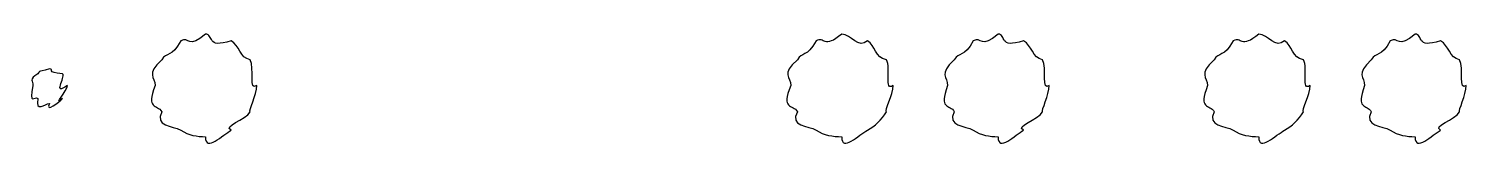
# Model space of a CAD drawing. Header units: millimetres. Extents: x -178 to -32, y 41 to 266.
# Drawn here: x -106.59 to -97, y 172.21 to 173 of the extents above; entities that cross this region are included whole.
import ezdxf

# ---------------------------------------------------------------- set-up
doc = ezdxf.new("R2010")
doc.units = ezdxf.units.MM
doc.layers.get('0').update_dxf_attribs({"linetype": 'CONTINUOUS'})

msp = doc.modelspace()

# ---------------------------------------------------------------- linework, layer by layer
at = {"color": 0}
for p, q in [((-105.409, 172.999), (-105.409, 172.999)), ((-101.163, 172.999), (-101.163, 172.999)), ((-100.121, 172.999), (-100.121, 172.999)), ((-98.3805, 172.999), (-98.3805, 172.999)), ((-97.3388, 172.999), (-97.3388, 172.999)), ((-106.45, 172.767), (-106.45, 172.767))]:
    msp.add_line(p, q, dxfattribs=at)
for points in [[(-105.574, 172.955), (-105.632, 172.839), (-105.67, 172.883), (-105.701, 172.828)], [(-105.409, 172.999), (-105.521, 172.897), (-105.519, 172.984), (-105.574, 172.955)], [(-105.237, 172.955), (-105.409, 172.897), (-105.349, 172.999), (-105.409, 172.999)], [(-105.111, 172.828), (-105.18, 172.839), (-105.182, 172.925), (-105.237, 172.955)], [(-101.334, 172.955), (-101.396, 172.839), (-101.43, 172.883), (-101.46, 172.828)], [(-101.163, 172.999), (-101.285, 172.897), (-101.279, 172.984), (-101.334, 172.955)], [(-100.992, 172.955), (-101.05, 172.897), (-101.104, 172.999), (-101.163, 172.999)], [(-100.865, 172.828), (-100.943, 172.839), (-100.94, 172.925), (-100.992, 172.955)], [(-100.286, 172.955), (-100.344, 172.839), (-100.383, 172.883), (-100.413, 172.828)], [(-100.121, 172.999), (-100.234, 172.897), (-100.231, 172.984), (-100.286, 172.955)], [(-99.9501, 172.955), (-100.121, 172.897), (-100.062, 172.999), (-100.121, 172.999)], [(-99.8234, 172.828), (-99.8922, 172.839), (-99.895, 172.925), (-99.9501, 172.955)], [(-98.5513, 172.955), (-98.6134, 172.839), (-98.648, 172.883), (-98.6783, 172.828)], [(-98.3805, 172.999), (-98.503, 172.897), (-98.4963, 172.984), (-98.5513, 172.955)], [(-98.2095, 172.955), (-98.2673, 172.897), (-98.3213, 172.999), (-98.3805, 172.999)], [(-98.0828, 172.828), (-98.1615, 172.839), (-98.1572, 172.925), (-98.2095, 172.955)], [(-97.5039, 172.955), (-97.5618, 172.839), (-97.6006, 172.883), (-97.6309, 172.828)], [(-97.3388, 172.999), (-97.4517, 172.897), (-97.4489, 172.984), (-97.5039, 172.955)], [(-97.1677, 172.955), (-97.3388, 172.897), (-97.2795, 172.999), (-97.3388, 172.999)], [(-97.0411, 172.828), (-97.1098, 172.839), (-97.1127, 172.925), (-97.1677, 172.955)], [(-106.528, 172.734), (-106.588, 172.698), (-106.56, 172.686), (-106.56, 172.657)], [(-106.45, 172.767), (-106.544, 172.743), (-106.505, 172.756), (-106.528, 172.734)], [(-106.362, 172.734), (-106.478, 172.743), (-106.413, 172.767), (-106.45, 172.767)], [(-106.329, 172.657), (-106.434, 172.581), (-106.34, 172.712), (-106.362, 172.734)], [(-105.701, 172.828), (-105.808, 172.729), (-105.745, 172.715), (-105.745, 172.657)], [(-105.067, 172.657), (-105.122, 172.61), (-105.081, 172.773), (-105.111, 172.828)], [(-101.46, 172.828), (-101.572, 172.729), (-101.504, 172.715), (-101.504, 172.657)], [(-100.821, 172.657), (-100.882, 172.61), (-100.835, 172.773), (-100.865, 172.828)], [(-100.413, 172.828), (-100.521, 172.729), (-100.457, 172.715), (-100.457, 172.657)], [(-99.7793, 172.657), (-99.8343, 172.61), (-99.7931, 172.773), (-99.8234, 172.828)], [(-98.6783, 172.828), (-98.7898, 172.729), (-98.7224, 172.715), (-98.7224, 172.657)], [(-98.0387, 172.657), (-98.0994, 172.61), (-98.0525, 172.773), (-98.0828, 172.828)], [(-97.6309, 172.828), (-97.7381, 172.729), (-97.675, 172.715), (-97.675, 172.657)], [(-96.997, 172.657), (-97.052, 172.61), (-97.0107, 172.773), (-97.0411, 172.828)], [(-106.56, 172.657), (-106.588, 172.515), (-106.549, 172.591), (-106.528, 172.569)], [(-106.362, 172.569), (-106.434, 172.515), (-106.329, 172.62), (-106.329, 172.657)], [(-105.745, 172.657), (-105.808, 172.489), (-105.73, 172.536), (-105.701, 172.481)], [(-105.111, 172.481), (-105.122, 172.489), (-105.067, 172.594), (-105.067, 172.657)], [(-101.504, 172.657), (-101.572, 172.489), (-101.489, 172.536), (-101.46, 172.481)], [(-100.865, 172.481), (-100.882, 172.489), (-100.821, 172.594), (-100.821, 172.657)], [(-100.457, 172.657), (-100.521, 172.489), (-100.442, 172.536), (-100.413, 172.481)], [(-99.8234, 172.481), (-99.8343, 172.489), (-99.7793, 172.594), (-99.7793, 172.657)], [(-98.7224, 172.657), (-98.7898, 172.489), (-98.7072, 172.536), (-98.6783, 172.481)], [(-98.0828, 172.481), (-98.0994, 172.489), (-98.0387, 172.594), (-98.0387, 172.657)], [(-97.675, 172.657), (-97.7381, 172.489), (-97.6598, 172.536), (-97.6309, 172.481)], [(-97.0411, 172.481), (-97.052, 172.489), (-96.997, 172.594), (-96.997, 172.657)], [(-106.528, 172.569), (-106.544, 172.471), (-106.479, 172.536), (-106.45, 172.536)], [(-106.45, 172.536), (-106.478, 172.471), (-106.384, 172.547), (-106.362, 172.569)], [(-105.701, 172.481), (-105.75, 172.383), (-105.629, 172.388), (-105.574, 172.359)], [(-105.237, 172.359), (-105.298, 172.383), (-105.14, 172.428), (-105.111, 172.481)], [(-101.46, 172.481), (-101.513, 172.383), (-101.389, 172.388), (-101.334, 172.359)], [(-100.992, 172.359), (-100.943, 172.383), (-100.898, 172.428), (-100.865, 172.481)], [(-100.413, 172.481), (-100.463, 172.383), (-100.341, 172.388), (-100.286, 172.359)], [(-99.9501, 172.359), (-100.011, 172.383), (-99.8523, 172.428), (-99.8234, 172.481)], [(-98.6783, 172.481), (-98.7305, 172.383), (-98.6063, 172.388), (-98.5513, 172.359)], [(-98.2095, 172.359), (-98.1615, 172.383), (-98.116, 172.428), (-98.0828, 172.481)], [(-97.6309, 172.481), (-97.6803, 172.383), (-97.5593, 172.388), (-97.5039, 172.359)], [(-97.1677, 172.359), (-97.2284, 172.383), (-97.07, 172.428), (-97.0411, 172.481)], [(-105.574, 172.359), (-105.521, 172.324), (-105.464, 172.315), (-105.409, 172.315)], [(-105.409, 172.315), (-105.409, 172.207), (-105.293, 172.329), (-105.237, 172.359)], [(-101.334, 172.359), (-101.285, 172.324), (-101.221, 172.315), (-101.163, 172.315)], [(-101.163, 172.315), (-101.168, 172.207), (-101.047, 172.329), (-100.992, 172.359)], [(-100.286, 172.359), (-100.234, 172.324), (-100.176, 172.315), (-100.121, 172.315)], [(-100.121, 172.315), (-100.121, 172.207), (-100.005, 172.329), (-99.9501, 172.359)], [(-98.5513, 172.359), (-98.503, 172.324), (-98.4384, 172.315), (-98.3805, 172.315)], [(-98.3805, 172.315), (-98.3858, 172.207), (-98.2648, 172.329), (-98.2095, 172.359)], [(-97.5039, 172.359), (-97.4517, 172.324), (-97.3938, 172.315), (-97.3388, 172.315)], [(-97.3388, 172.315), (-97.3388, 172.207), (-97.2231, 172.329), (-97.1677, 172.359)]]:
    msp.add_open_spline(points, degree=3, dxfattribs=at)

doc.saveas('drawing.dxf')
